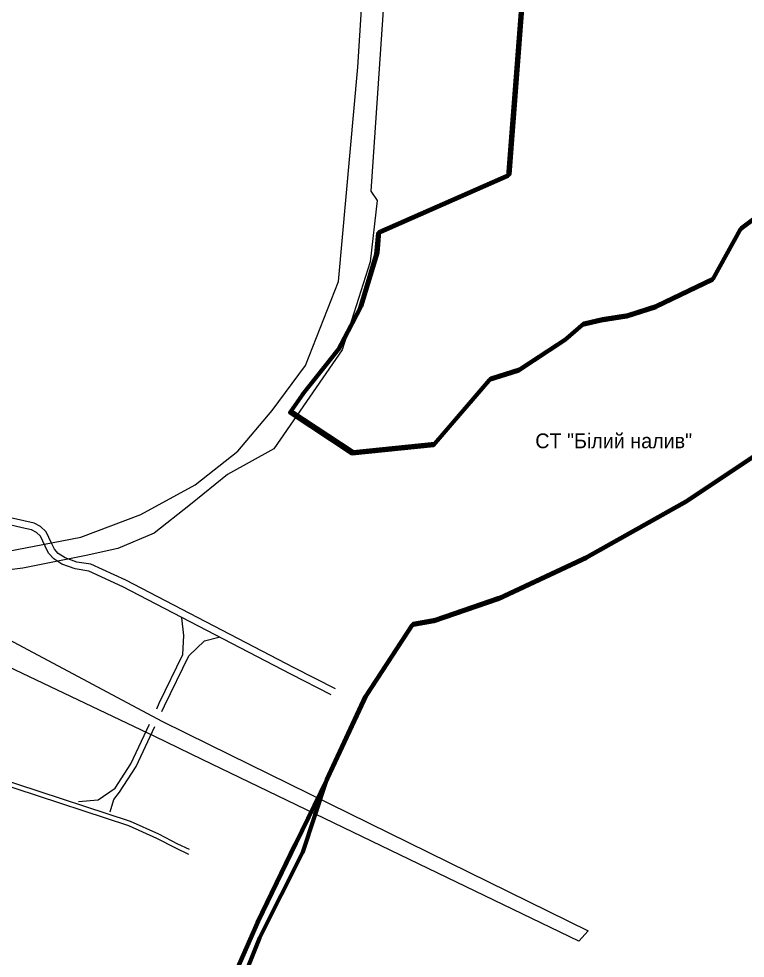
# Model space of a CAD drawing. Header units: millimetres. Extents: x 1379499 to 1411715, y 5652947 to 5671991.
# Drawn here: x 1406839 to 1408071, y 5655945 to 5657539 of the extents above; entities that cross this region are included whole.
import ezdxf
from ezdxf.enums import TextEntityAlignment as Align

# ---------------------------------------------------------------- set-up
doc = ezdxf.new("R2010")
doc.units = ezdxf.units.MM
doc.layers.add('_5Інше', color=252, linetype='Continuous', lineweight=25)
for name, color, linetype in [('PAY', 4, 'Continuous'), ('вулиці', 7, 'Continuous'), ('ВулНазва', 7, 'Continuous'), ('межа по генплану', 7, 'Continuous'), ('на область', 5, 'Continuous')]:
    doc.layers.add(name, color=color, linetype=linetype)
picture_1 = doc.add_image_def('image1.bmp', size_in_pixel=(3370, 2384))

# ---------------------------------------------------------------- blocks, each defined once
blk = doc.blocks.new('ЛвЗд')
at = {"layer": '_5Інше', "color": 204, "linetype": 'Continuous'}
for points in [[(51353.653, 25046.434), (51290.564, 24190.249)], [(51269.547, 24400.868), (51287.915, 24670.497)], [(51234.626, 24037.504), (51269.547, 24400.868)], [(51290.564, 24190.249), (51301.051, 24174.389)], [(51301.051, 24174.389), (51288.254, 24070.821)], [(51288.254, 24070.821), (51240.099, 23921.774)], [(51177.595, 23895.051), (51234.626, 24037.504)], [(51240.099, 23921.774), (51123, 23754)], [(51120.838, 23819.331), (51177.595, 23895.051)], [(51062.243, 23750.411), (51120.838, 23819.331)], [(50989.267, 23693.983), (51062.243, 23750.411)], [(51123, 23754), (51044, 23711)], [(51044, 23711), (50980.916, 23660.518)], [(50897, 23644), (50989.267, 23693.983)], [(50980.916, 23660.518), (50919.383, 23612.542)], [(50794.876, 23606.094), (50897, 23644)], [(50919.383, 23612.542), (50857.285, 23586.371)], [(50668.424, 23582.659), (50794.876, 23606.094)], [(50857.285, 23586.371), (50803.797, 23574.959)], [(50803.797, 23574.959), (50696.173, 23554.007)], [(50696.173, 23554.007), (50503.428, 23531.779)], [(50578.154, 23483.539), (50930.154, 23293.383)], [(50918.31, 23267.048), (50646.285, 23398.4)], [(50930.154, 23293.383), (51010.436, 23252.939)], [(50998.311, 23227.748), (50918.31, 23267.048)], [(51010.436, 23252.939), (51651.726, 22933.344)], [(51635.533, 22915.415), (50998.311, 23227.748)], [(51651.726, 22933.344), (51635.533, 22915.415)]]:
    blk.add_lwpolyline(points, dxfattribs=at)

msp = doc.modelspace()

# ---------------------------------------------------------------- linework, layer by layer
at = {"layer": 'вулиці', "color": 7}
for points in [[(1404888.5, 5657030), (1405021.4, 5656899.2), (1405142.6, 5656775.8), (1405179.7, 5656737.8), (1405202.3, 5656715.9), (1405225.8, 5656699.9), (1405263.9, 5656686.3), (1405358.7, 5656661.8), (1405585.8, 5656604.5), (1405785.5, 5656553.7), (1406144.9, 5656462.1), (1406286.6, 5656426.6), (1406478.1, 5656362.2), (1406653.8, 5656301.9), (1406834.5, 5656240.6), (1407027.9, 5656177.4), (1407075.8, 5656155.7), (1407108.1, 5656138.9), (1407127.5, 5656129.7)], [(1405133.3, 5656771), (1405135.2, 5656769.1), (1405173.3, 5656731.8), (1405194.8, 5656710.9), (1405220.9, 5656693.2), (1405260.8, 5656678.5), (1405356.8, 5656654.1), (1405583.8, 5656596.7), (1405783.5, 5656546), (1406142.9, 5656454.3), (1406284.4, 5656418.9), (1406475.6, 5656354.6), (1406651.2, 5656294.3), (1406832, 5656233), (1407025, 5656169.9), (1407072.3, 5656148.5), (1407104.5, 5656131.8), (1407126.5, 5656121.3)], [(1407368.7, 5656391.7), (1407300.3, 5656426.5), (1407015.1, 5656575.1), (1406957.2, 5656601.6), (1406934.2, 5656605.1), (1406911.8, 5656613.5), (1406897.9, 5656622.3), (1406889.2, 5656631.7), (1406883.4, 5656643.8), (1406875.5, 5656660.8), (1406868.6, 5656667.1), (1406860.4, 5656671.4), (1406844.6, 5656674.9), (1406810.8, 5656682.8)], [(1407375.9, 5656401.5), (1407305.8, 5656437.2), (1407020.4, 5656585.9), (1406960.7, 5656613.2), (1406937.3, 5656616.8), (1406917.2, 5656624.3), (1406905.7, 5656631.6), (1406899.3, 5656638.5), (1406894.2, 5656649), (1406885.3, 5656668.1), (1406875.5, 5656677), (1406864.6, 5656682.7), (1406847.2, 5656686.6), (1406814.6, 5656694.3)], [(1407072.6, 5656367.9), (1407077.1, 5656377.4), (1407117.2, 5656460.1), (1407118.8, 5656492.2), (1407115.3, 5656522.3)], [(1407081.6, 5656363.4), (1407086.1, 5656373.1), (1407127.1, 5656457.6), (1407153.8, 5656483.4), (1407178.1, 5656489.6)], [(1406940.1, 5656210.3), (1406973.1, 5656213.4), (1407002.3, 5656233.4), (1407028.9, 5656274.7), (1407060.4, 5656341.9)], [(1406993.8, 5656192.7), (1407000, 5656214), (1407009.6, 5656226.3), (1407037.6, 5656269.8), (1407069.4, 5656337.6)]]:
    msp.add_lwpolyline(points, dxfattribs=at)
at = {"layer": 'межа по генплану', "color": 3, "lineweight": 70}
for points in [[(1407730.1, 5658071.9), (1407668.8, 5657271.9), (1407447.8, 5657174.4), (1407444.7, 5657138.9), (1407417.5, 5657048), (1407380.2, 5656976.8), (1407319.3, 5656900.9), (1407298.4, 5656870.9), (1407404, 5656801.3), (1407542.2, 5656815.1), (1407637.7, 5656926.1), (1407685.9, 5656941.6), (1407766, 5656994), (1407795.5, 5657019.4), (1407826.9, 5657026.7), (1407870.1, 5657033.6), (1407919.8, 5657049.6), (1408015.3, 5657095.1), (1408062.6, 5657181.2), (1408116.6, 5657221.2)], [(1408235.6, 5656895), (1407971.5, 5656719.3), (1407801.5, 5656623.7), (1407651.6, 5656553.6), (1407543.2, 5656515.9), (1407505.3, 5656509.4), (1407426.5, 5656388.6), (1407360.7, 5656247.1), (1407320.2, 5656124.2), (1407246.9, 5655979.2), (1407146.8, 5655729.1)]]:
    msp.add_lwpolyline(points, dxfattribs=at)
at = {"layer": 'межа по генплану', "color": 5, "lineweight": 70}
for points in [[(1407730.1, 5658071.9), (1407668.8, 5657271.9), (1407447.8, 5657174.4), (1407444.7, 5657138.9), (1407417.5, 5657048), (1407380.2, 5656976.8), (1407319.3, 5656900.9), (1407298.4, 5656870.9), (1407404, 5656801.3), (1407542.2, 5656815.1), (1407637.7, 5656926.1), (1407685.9, 5656941.6), (1407766, 5656994), (1407795.5, 5657019.4), (1407826.9, 5657026.7), (1407870.1, 5657033.6), (1407919.8, 5657049.6), (1408015.3, 5657095.1), (1408062.6, 5657181.2), (1408116.6, 5657221.2)], [(1408235.6, 5656895), (1407971.5, 5656719.3), (1407801.5, 5656623.7), (1407651.6, 5656553.6), (1407543.2, 5656515.9), (1407505.3, 5656509.4), (1407426.5, 5656388.6), (1407360.7, 5656247.1), (1407307, 5656137.2), (1407242.9, 5656004.6), (1407149.8, 5655792.5)]]:
    msp.add_lwpolyline(points, dxfattribs=at)
at = {"layer": 'межа по генплану', "color": 1, "lineweight": 70}
for points in [[(1407732.5, 5658074.7), (1407671.2, 5657274.7), (1407450.2, 5657177.2), (1407447.1, 5657141.7), (1407419.9, 5657050.8), (1407382.6, 5656979.6), (1407321.7, 5656903.7), (1407300.8, 5656873.7), (1407406.4, 5656804.1), (1407544.6, 5656817.9), (1407640.1, 5656928.9), (1407688.3, 5656944.4), (1407768.4, 5656996.8), (1407797.9, 5657022.2), (1407829.3, 5657029.5), (1407872.5, 5657036.4), (1407922.2, 5657052.4), (1408017.7, 5657097.9), (1408065, 5657184), (1408119, 5657224)], [(1408238, 5656897.8), (1407974, 5656722.1), (1407803.9, 5656626.5), (1407654, 5656556.4), (1407545.7, 5656518.7), (1407507.7, 5656512.2), (1407429, 5656391.4), (1407363.1, 5656249.9), (1407309.4, 5656140), (1407245.3, 5656007.4), (1407152.2, 5655795.3)]]:
    msp.add_lwpolyline(points, dxfattribs=at)

# ---------------------------------------------------------------- block references
at = {"layer": 'ВулНазва', "color": 7, "lineweight": 9, "rotation": 0.3369352804739994}
msp.add_blockref('ЛвЗд', (1356288.9, 5632754.6), dxfattribs=at)

# ---------------------------------------------------------------- texts
at = {"layer": 'PAY', "color": 7}
msp.add_text('СТ "Білий налив"', height=25, dxfattribs=at).set_placement((1407848.2, 5656823.4), align=Align.MIDDLE)

# ---------------------------------------------------------------- pictures from other files: only their frames are drawn
at = {"layer": 'на область', "color": 7, "lineweight": -2}
image = msp.add_image(picture_1, insert=(1395288.6, 5652947), size_in_units=(16426, 11620.1), dxfattribs=at)
image.dxf.flags = 7

doc.saveas('drawing.dxf')
